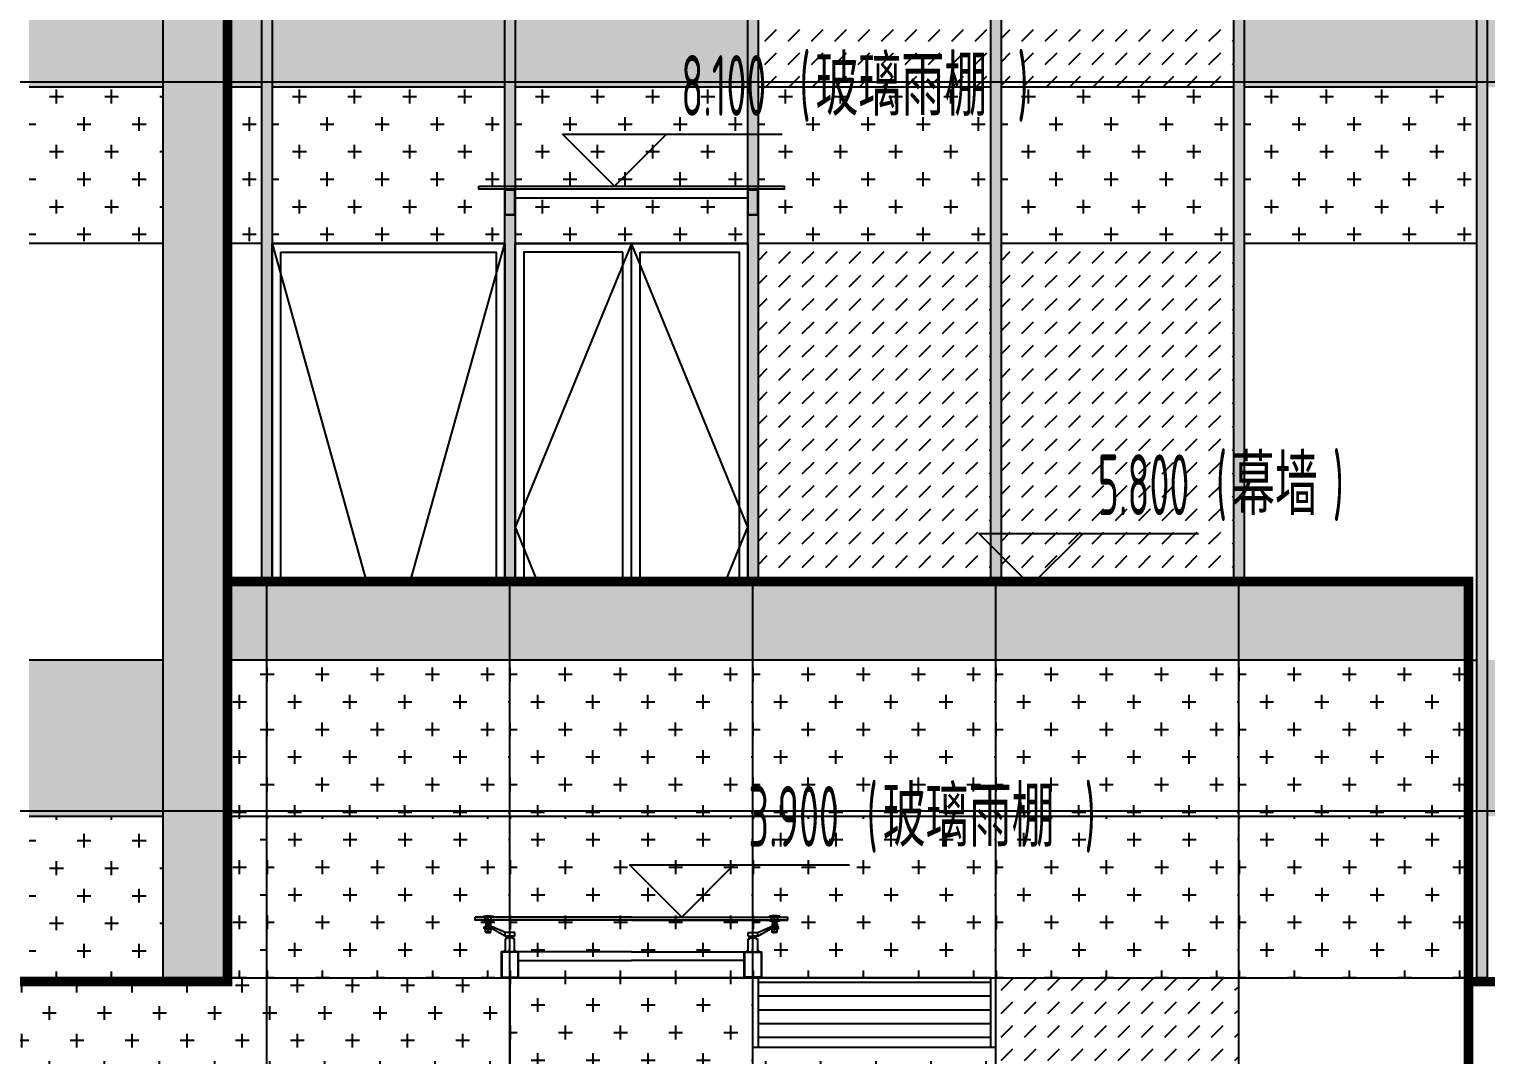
# Model space of a CAD drawing. Extents: x -863035 to 270371, y -8918 to 240488.
# Drawn here: x -272190 to -263797, y 123052 to 128961 of the extents above; entities that cross this region are included whole.
import ezdxf
from ezdxf.xclip import XClip

# ---------------------------------------------------------------- set-up
doc = ezdxf.new("R2010")
doc.units = 0
doc.header["$LTSCALE"] = 1000
doc.header["$MEASUREMENT"] = 0
doc.header["$XCLIPFRAME"] = 0
doc.linetypes.add('109-34 轴网$0$L1$0$$AUDIT_BAD_LTYPE1', pattern=[0])
for name, color, linetype in [('01-标注_标高', 200, 'Continuous'), ('02-TEXT_标注', 130, 'Continuous'), ('05-填充_156', 156, 'Continuous'), ('05-填充_18', 18, 'Continuous'), ('05-填充_天正', 26, 'Continuous'), ('A-C_窗', 140, 'Continuous'), ('D_玻璃', 152, 'Continuous'), ('D_铝板', 181, 'Continuous'), ('E-立面', 255, 'Continuous'), ('E-立面轮廓', 241, 'Continuous')]:
    doc.layers.add(name, color=color, linetype=linetype)
doc.layers.add('04-不打印_辅助线', color=165, linetype='Continuous', plot=False)
doc.styles.add('_TCH_DIM', font='ROS1', dxfattribs={"width": 0.75, "bigfont": 'JD'})
pattern_1 = [(90, (-517659.67, 285654.6), (-158.75, 158.75), [79.375, -238.125]), (180, (-517619.98, 285694.28), (-158.75, -158.75), [79.375, -238.125])]
pattern_2 = [(45, (56279.99, 19107.46), (4e-14, 134.70384), [95.25, -95.25])]
pattern_3 = [(360, (-281335.97, 158581.99), (158.75, 158.75), [79.375, -238.125]), (90, (-281296.28, 158542.3), (-158.75, 158.75), [79.375, -238.125])]

# ---------------------------------------------------------------- blocks, each defined once
blk = doc.blocks.new('A$C2DDF4F07')
at = {"layer": 'A-C_窗'}
for points in [[(0, 2400), (1340, 2400), (1340, 0), (0, 0)], [(50, 2350), (1290, 2350), (1290, 50), (50, 50)]]:
    blk.add_lwpolyline(points, close=True, dxfattribs=at)
blk.add_lwpolyline([(0, 2400), (670, 0), (1340, 2400)], dxfattribs=at)
blk = doc.blocks.new('A$C45C43561')
at = {"layer": 'A-C_窗'}
for points in [[(60, -1000), (60, 2270), (1400, 2270), (1400, -1000)], [(730, 2270), (60, 2270), (60, -1000), (730, -1000)], [(680, 2220), (110, 2220), (110, -950), (680, -950)], [(780, 2220), (1350, 2220), (1350, -950), (780, -950)]]:
    blk.add_lwpolyline(points, close=True, dxfattribs=at)
blk.add_lwpolyline([(730, 2270), (60, 635), (730, -1000), (1400, 635), (730, 2270)], dxfattribs=at)
blk = doc.blocks.new('yp')
at = {"layer": 'D_玻璃'}
blk.add_lwpolyline([(-1610, 167.5), (150, 167.5), (150, 150), (-1610, 150)], close=True, dxfattribs=at)
at = {"layer": 'D_铝板'}
blk.add_line((-1400, 100), (-60, 100), dxfattribs=at)
for points in [[(-1460, 150), (-1400, 150), (-1400, 0), (-1460, 0), (-1460, 150)], [(-60, 150), (0, 150), (0, 0), (-60, 0), (-60, 150)]]:
    blk.add_lwpolyline(points, dxfattribs=at)
for points in [[(-1457, 147), (-1403, 147), (-1403, 3), (-1457, 3)], [(-57, 147), (-3, 147), (-3, 3), (-57, 3)]]:
    blk.add_lwpolyline(points, close=True, dxfattribs=at)
blk = doc.blocks.new('*U31')
at = {"layer": '05-填充_18'}
h = blk.add_hatch(color=256, dxfattribs=at)
h.dxf.hatch_style = 1
h.paths.add_polyline_path([(60, -12790), (0, -12790), (0, 310), (60, 310)])
blk.add_lwpolyline([(60, -12790), (0, -12790), (0, 310), (60, 310)], close=True)
blk = doc.blocks.new('*U23')
at = {"layer": '05-填充_18'}
h = blk.add_hatch(color=256, dxfattribs=at)
h.dxf.hatch_style = 1
h.paths.add_polyline_path([(60, -15050), (0, -15050), (0, 310), (60, 310)])
blk.add_lwpolyline([(60, -15050), (0, -15050), (0, 310), (60, 310)], close=True)
blk = doc.blocks.new('htgrsjuhytj')
at = {"layer": '05-填充_156'}
h = blk.add_hatch(dxfattribs=at)
h.set_pattern_fill('DASH', color=256, scale=100, angle=135)
h.set_pattern_definition(pattern_2)
h.paths.add_polyline_path([(45765.7, -11748.3), (44425.7, -11748.3), (44425.7, -15048.3), (45765.7, -15048.3)])
h = blk.add_hatch(dxfattribs=at)
h.set_pattern_fill('DASH', color=256, scale=100, angle=135)
h.set_pattern_definition(pattern_2)
h.paths.add_polyline_path([(47165.7, -11748.3), (45825.7, -11748.3), (45825.7, -15048.3), (47165.7, -15048.3)])
h = blk.add_hatch(dxfattribs=at)
h.set_pattern_fill('CROSS', color=136, scale=100, angle=90)
h.set_pattern_definition([(360, (59080, 14907.46), (158.75, 158.75), [79.375, -238.125]), (90, (59119.68, 14867.77), (-158.75, 158.75), [79.375, -238.125])])
h.paths.add_polyline_path([(40995.7, -15048.3), (40225.7, -15048.3), (40225.7, -15948.3), (40995.7, -15948.3)])
h = blk.add_hatch(dxfattribs=at)
h.set_pattern_fill('CROSS', color=136, scale=100, angle=90)
h.set_pattern_definition([(360, (59080, 14907.46), (158.75, 158.75), [79.375, -238.125]), (90, (59119.68, 14867.77), (-158.75, 158.75), [79.375, -238.125])])
h.paths.add_polyline_path([(41565.7, -15048.3), (41345.7, -15048.3), (41345.7, -15948.3), (41565.7, -15948.3)])
h = blk.add_hatch(dxfattribs=at)
h.set_pattern_fill('CROSS', color=136, scale=100, angle=90)
h.set_pattern_definition([(360, (60480, 14907.46), (158.75, 158.75), [79.375, -238.125]), (90, (60519.68, 14867.77), (-158.75, 158.75), [79.375, -238.125])])
h.paths.add_polyline_path([(42965.7, -15048.3), (41625.7, -15048.3), (41625.7, -15948.3), (42965.7, -15948.3)])
h = blk.add_hatch(dxfattribs=at)
h.set_pattern_fill('CROSS', color=136, scale=100, angle=90)
h.set_pattern_definition([(360, (61880, 14907.46), (158.75, 158.75), [79.375, -238.125]), (90, (61919.68, 14867.77), (-158.75, 158.75), [79.375, -238.125])])
h.paths.add_polyline_path([(44365.7, -15048.3), (43025.7, -15048.3), (43025.7, -15948.3), (44365.7, -15948.3)])
h = blk.add_hatch(dxfattribs=at)
h.set_pattern_fill('CROSS', color=136, scale=100, angle=90)
h.set_pattern_definition([(360, (63280, 14907.46), (158.75, 158.75), [79.375, -238.125]), (90, (63319.68, 14867.77), (-158.75, 158.75), [79.375, -238.125])])
h.paths.add_polyline_path([(45765.7, -15048.3), (44425.7, -15048.3), (44425.7, -15948.3), (45765.7, -15948.3)])
h = blk.add_hatch(dxfattribs=at)
h.set_pattern_fill('CROSS', color=136, scale=100, angle=90)
h.set_pattern_definition([(360, (64680, 14907.46), (158.75, 158.75), [79.375, -238.125]), (90, (64719.68, 14867.77), (-158.75, 158.75), [79.375, -238.125])])
h.paths.add_polyline_path([(47165.7, -15048.3), (45825.7, -15048.3), (45825.7, -15948.3), (47165.7, -15948.3)])
h = blk.add_hatch(dxfattribs=at)
h.set_pattern_fill('CROSS', color=136, scale=100, angle=90)
h.set_pattern_definition([(360, (66080, 14907.46), (158.75, 158.75), [79.375, -238.125]), (90, (66119.68, 14867.77), (-158.75, 158.75), [79.375, -238.125])])
h.paths.add_polyline_path([(48565.7, -15048.3), (47225.7, -15048.3), (47225.7, -15948.3), (48565.7, -15948.3)])
h = blk.add_hatch(dxfattribs=at)
h.set_pattern_fill('DASH', color=256, scale=100, angle=135)
h.set_pattern_definition([(45, (54879.99, 15807.46), (4e-14, 134.70384), [95.25, -95.25])])
h.paths.add_polyline_path([(45765.7, -15948.3), (44425.7, -15948.3), (44425.7, -17918.3), (45765.7, -17918.3)])
h = blk.add_hatch(dxfattribs=at)
h.set_pattern_fill('DASH', color=256, scale=100, angle=135)
h.set_pattern_definition([(45, (56279.99, 15807.46), (4e-14, 134.70384), [95.25, -95.25])])
h.paths.add_polyline_path([(47165.7, -15948.3), (45825.7, -15948.3), (45825.7, -17918.3), (47165.7, -17918.3)])
h = blk.add_hatch(dxfattribs=at)
h.set_pattern_fill('CROSS', color=136, scale=100, angle=90)
h.set_pattern_definition([(360, (59080, 14907.46), (158.75, 158.75), [79.375, -238.125]), (90, (59119.68, 14867.77), (-158.75, 158.75), [79.375, -238.125])])
h.paths.add_polyline_path([(40995.7, -19248.3), (40225.7, -19248.3), (40225.7, -20178.3), (40995.7, -20178.3)])
at = {"layer": '05-填充_18'}
h = blk.add_hatch(color=256, dxfattribs=at)
h.dxf.hatch_style = 1
h.paths.add_polyline_path([(40995.7, -20178.3), (41345.7, -20178.3), (41345.7, -9518.3), (40995.7, -9518.3)])
at = {"layer": '05-填充_天正'}
h = blk.add_hatch(dxfattribs=at)
h.set_pattern_fill('AR-CONC', color=256, scale=200)
h.set_pattern_definition([(50, (11547.93, -171174.53), (364.36934, -31.87817), [38.1, -419.1]), (355, (11547.93, -171174.53), (-70.48565, 382.1133), [30.48, -335.28]), (100.451, (11578.3, -171177.2), (293.885, 350.2334), [32.38, -356.18]), (46.1842, (11547.93, -171072.93), (542.1581, -84.0847), [57.15, -628.65]), (96.6356, (11593.1, -171079.94), (474.8085, 494.8511), [48.57, -534.27]), (351.184, (11547.93, -171072.93), (474.8092, 494.8502), [45.72, -502.92]), (21, (11598.73, -171098.33), (303.22976, -204.53104), [38.1, -419.1]), (326, (11598.73, -171098.33), (123.6041, 368.3759), [30.48, -335.28]), (71.4514, (11624, -171115.38), (426.833, 163.8457), [32.38, -356.18]), (37.5, (11547.93, -171174.53), (6.17721, 169.11008), [0, -331.216, 0, -340.36, 0, -336.55]), (7.5, (11547.93, -171174.53), (133.63933, 200.36115), [0, -194.056, 0, -323.596, 0, -128.27]), (327.5, (11434.65, -171174.53), (271.18119, -11.45749), [0, -127, 0, -396.24, 0, -525.78]), (317.5, (11383.85, -171174.53), (296.25836, 50.85298), [0, -165.1, 0, -263.144, 0, -373.38])])
h.paths.add_polyline_path([(50025.7, -14148.3), (50795.7, -14148.3), (50795.7, -15048.3), (50025.7, -15048.3)])
h.paths.add_polyline_path([(48625.7, -15048.3), (49965.7, -15048.3), (49965.7, -14148.3), (48625.7, -14148.3)])
h.paths.add_polyline_path([(47225.7, -15048.3), (48565.7, -15048.3), (48565.7, -14148.3), (47225.7, -14148.3)])
h.paths.add_polyline_path([(43025.7, -14148.3), (44365.7, -14148.3), (44365.7, -15048.3), (43025.7, -15048.3)])
h.paths.add_polyline_path([(41625.7, -15048.3), (42965.7, -15048.3), (42965.7, -14148.3), (41625.7, -14148.3)])
h.paths.add_polyline_path([(41345.7, -15048.3), (41565.7, -15048.3), (41565.7, -14148.3), (41345.7, -14148.3)])
h.paths.add_polyline_path([(40225.7, -14148.3), (40995.7, -14148.3), (40995.7, -15048.3), (40225.7, -15048.3)])
h.paths.add_polyline_path([(38825.7, -15048.3), (40165.7, -15048.3), (40165.7, -14148.3), (38825.7, -14148.3)])
h.paths.add_polyline_path([(34625.7, -14148.3), (35965.7, -14148.3), (35965.7, -15048.3), (34625.7, -15048.3)])
h.paths.add_polyline_path([(33225.7, -15048.3), (34565.7, -15048.3), (34565.7, -14148.3), (33225.7, -14148.3)])
h.paths.add_polyline_path([(31825.7, -14148.3), (33165.7, -14148.3), (33165.7, -15048.3), (31825.7, -15048.3)])
h.paths.add_polyline_path([(30425.7, -15048.3), (31765.7, -15048.3), (31765.7, -14148.3), (30425.7, -14148.3)])
h.paths.add_polyline_path([(26225.7, -14148.3), (27565.7, -14148.3), (27565.7, -15048.3), (26225.7, -15048.3)])
h.paths.add_polyline_path([(25395.7, -15048.3), (26165.7, -15048.3), (26165.7, -14148.3), (25395.7, -14148.3)])
h.paths.add_polyline_path([(23995.7, -14148.3), (24765.7, -14148.3), (24765.7, -15048.3), (23995.7, -15048.3)])
h.paths.add_polyline_path([(23425.7, -15048.3), (23995.7, -15048.3), (23995.7, -14148.3), (23425.7, -14148.3)])
h.paths.add_polyline_path([(22025.7, -15048.3), (23365.7, -15048.3), (23365.7, -14148.3), (22025.7, -14148.3)])
h.paths.add_polyline_path([(17825.7, -15048.3), (19165.7, -15048.3), (19165.7, -14148.3), (17825.7, -14148.3)])
h.paths.add_polyline_path([(16425.7, -15048.3), (17765.7, -15048.3), (17765.7, -14148.3), (16425.7, -14148.3)])
h.paths.add_polyline_path([(15025.7, -15048.3), (16365.7, -15048.3), (16365.7, -14148.3), (15025.7, -14148.3)])
h.paths.add_polyline_path([(13625.7, -15048.3), (14965.7, -15048.3), (14965.7, -14148.3), (13625.7, -14148.3)])
h.paths.add_polyline_path([(11395.7, -15048.3), (12165.7, -15048.3), (12165.7, -14148.3), (11395.7, -14148.3)])
h.paths.add_polyline_path([(10825.7, -15048.3), (11195.7, -15048.3), (11195.7, -14148.3), (10825.7, -14148.3)])
h.paths.add_polyline_path([(9425.7, -15048.3), (10765.7, -15048.3), (10765.7, -14148.3), (9425.7, -14148.3)])
h.paths.add_polyline_path([(8595.7, -15048.3), (9365.7, -15048.3), (9365.7, -14148.3), (8595.7, -14148.3)])
h = blk.add_hatch(dxfattribs=at)
h.set_pattern_fill('AR-CONC', color=256, scale=200)
h.set_pattern_definition([(50, (11547.93, -175374.53), (364.36934, -31.87817), [38.1, -419.1]), (355, (11547.93, -175374.53), (-70.48565, 382.1133), [30.48, -335.28]), (100.451, (11578.3, -175377.2), (293.885, 350.2334), [32.38, -356.18]), (46.1842, (11547.93, -175272.93), (542.1581, -84.0847), [57.15, -628.65]), (96.6356, (11593.1, -175279.94), (474.8085, 494.8511), [48.57, -534.27]), (351.184, (11547.93, -175272.93), (474.8092, 494.8502), [45.72, -502.92]), (21, (11598.73, -175298.33), (303.22976, -204.53104), [38.1, -419.1]), (326, (11598.73, -175298.33), (123.6041, 368.3759), [30.48, -335.28]), (71.4514, (11624, -175315.38), (426.833, 163.8457), [32.38, -356.18]), (37.5, (11547.93, -175374.53), (6.17721, 169.11008), [0, -331.216, 0, -340.36, 0, -336.55]), (7.5, (11547.93, -175374.53), (133.63933, 200.36115), [0, -194.056, 0, -323.596, 0, -128.27]), (327.5, (11434.65, -175374.53), (271.18119, -11.45749), [0, -127, 0, -396.24, 0, -525.78]), (317.5, (11383.85, -175374.53), (296.25836, 50.85298), [0, -165.1, 0, -263.144, 0, -373.38])])
h.paths.add_polyline_path([(50025.7, -18348.3), (50795.7, -18348.3), (50795.7, -19248.3), (50025.7, -19248.3)])
h.paths.add_polyline_path([(48625.7, -19248.3), (49965.7, -19248.3), (49965.7, -18348.3), (48625.7, -18348.3)])
h.paths.add_polyline_path([(40225.7, -18348.3), (40995.7, -18348.3), (40995.7, -19248.3), (40225.7, -19248.3)])
h.paths.add_polyline_path([(38825.7, -19248.3), (40165.7, -19248.3), (40165.7, -18348.3), (38825.7, -18348.3)])
h.paths.add_polyline_path([(34625.7, -18348.3), (35965.7, -18348.3), (35965.7, -19248.3), (34625.7, -19248.3)])
h.paths.add_polyline_path([(33225.7, -19248.3), (34565.7, -19248.3), (34565.7, -18348.3), (33225.7, -18348.3)])
h.paths.add_polyline_path([(31825.7, -18348.3), (33165.7, -18348.3), (33165.7, -19248.3), (31825.7, -19248.3)])
h.paths.add_polyline_path([(30425.7, -19248.3), (31765.7, -19248.3), (31765.7, -18348.3), (30425.7, -18348.3)])
h.paths.add_polyline_path([(26225.7, -18348.3), (27565.7, -18348.3), (27565.7, -19248.3), (26225.7, -19248.3)])
h.paths.add_polyline_path([(25395.7, -19248.3), (26165.7, -19248.3), (26165.7, -18348.3), (25395.7, -18348.3)])
h.paths.add_polyline_path([(23995.7, -18348.3), (24765.7, -18348.3), (24765.7, -19248.3), (23995.7, -19248.3)])
h.paths.add_polyline_path([(23425.7, -19248.3), (23995.7, -19248.3), (23995.7, -18348.3), (23425.7, -18348.3)])
h.paths.add_polyline_path([(22025.7, -19248.3), (23365.7, -19248.3), (23365.7, -18348.3), (22025.7, -18348.3)])
h.paths.add_polyline_path([(17825.7, -19248.3), (19165.7, -19248.3), (19165.7, -18348.3), (17825.7, -18348.3)])
h.paths.add_polyline_path([(16425.7, -19248.3), (17765.7, -19248.3), (17765.7, -18348.3), (16425.7, -18348.3)])
h.paths.add_polyline_path([(15025.7, -19248.3), (16365.7, -19248.3), (16365.7, -18348.3), (15025.7, -18348.3)])
h.paths.add_polyline_path([(13625.7, -19248.3), (14965.7, -19248.3), (14965.7, -18348.3), (13625.7, -18348.3)])
h.paths.add_polyline_path([(11395.7, -19248.3), (12165.7, -19248.3), (12165.7, -18348.3), (11395.7, -18348.3)])
h.paths.add_polyline_path([(8595.7, -19248.3), (9365.7, -19248.3), (9365.7, -18348.3), (8595.7, -18348.3)])
at = {"layer": '01-标注_标高'}
for p, q in [((43598.3, -15618.3), (43298.3, -15318.3)), ((43298.3, -15318.3), (44564.3, -15318.3)), ((43598.3, -15618.3), (43898.3, -15318.3)), ((45997.7, -17918.3), (45697.7, -17618.3)), ((45697.7, -17618.3), (46963.7, -17618.3)), ((45997.7, -17918.3), (46297.7, -17618.3))]:
    blk.add_line(p, q, dxfattribs=at)
at = {"layer": '04-不打印_辅助线'}
for points in [[(51086.2, -15018.3), (3570.3, -15018.3)], [(51086.2, -19218.3), (3570.3, -19218.3)]]:
    blk.add_lwpolyline(points, dxfattribs=at)
at = {"layer": 'A-C_窗'}
for points in [[(40995.7, -15048.3), (40225.7, -15048.3)], [(41565.7, -15048.3), (41345.7, -15048.3)], [(42965.7, -15048.3), (41625.7, -15048.3)], [(44365.7, -15048.3), (43025.7, -15048.3)], [(45765.7, -15048.3), (44425.7, -15048.3)], [(47165.7, -15048.3), (45825.7, -15048.3)], [(48565.7, -15048.3), (47225.7, -15048.3)], [(40995.7, -15948.3), (40225.7, -15948.3)], [(41565.7, -15948.3), (41345.7, -15948.3)], [(42965.7, -15948.3), (41625.7, -15948.3)], [(44365.7, -15948.3), (43025.7, -15948.3)], [(45765.7, -15948.3), (44425.7, -15948.3)], [(47165.7, -15948.3), (45825.7, -15948.3)], [(48565.7, -15948.3), (47225.7, -15948.3)], [(40995.7, -18348.3), (40225.7, -18348.3)], [(40995.7, -19248.3), (40225.7, -19248.3)]]:
    blk.add_lwpolyline(points, dxfattribs=at)
at = {"layer": 'E-立面', "linetype": '109-34 轴网$0$L1$0$$AUDIT_BAD_LTYPE1'}
blk.add_line((40995.7, -9518.3), (40995.7, -20178.3), dxfattribs=at)
for points in [[(48495.7, -20178.3), (51145.7, -20178.3), (51145.7, -4818.3), (27995.7, -4818.3), (27995.7, -9518.3)], [(24835.7, -20178.3), (24835.7, -9518.3), (41345.7, -9518.3), (41345.7, -20178.3), (11195.7, -20178.3), (11195.7, -5318.3), (23995.7, -5318.3)]]:
    blk.add_lwpolyline(points, dxfattribs=at)
at = {"layer": 'E-立面轮廓', "const_width": 50}
for points in [[(48495.7, -20203.3), (51170.7, -20203.3), (51170.7, -4793.3), (27970.7, -4793.3), (27970.7, -9518.3)], [(24810.7, -20178.3), (24810.7, -9493.3), (41370.7, -9493.3), (41370.7, -20203.3), (11170.7, -20203.3), (11170.7, -5293.3), (23995.7, -5293.3)]]:
    blk.add_lwpolyline(points, dxfattribs=at)
at = {"layer": 'A-C_窗'}
ref = blk.add_blockref('A$C2DDF4F07', (41625.7, -18348.3), dxfattribs=at)
XClip(ref).set_block_clipping_path([(-60, 430.0030832089), (1399.9999999998, 2441.8734468589)])
ref = blk.add_blockref('A$C45C43561', (42965.7, -18218.3), dxfattribs=at)
XClip(ref).set_block_clipping_path([(60, 300), (1400, 2270)])
at = {"layer": 'D_铝板'}
for name, p in [('*U31', (41565.7, -5128.2)), ('*U31', (42965.7, -5128.2)), ('*U31', (44365.7, -5128.2)), ('*U31', (45765.7, -5128.2)), ('*U31', (47165.7, -5128.2)), ('*U23', (48565.7, -5128.2))]:
    blk.add_blockref(name, p, dxfattribs=at)
at = {"layer": 'E-立面'}
blk.add_blockref('yp', (44425.7, -15785.8), dxfattribs=at)
at = {"layer": '02-TEXT_标注', "style": '_TCH_DIM'}
for s, height, width, p in [('(', 350, 0.5625, (44664.3, -15213.3)), ('玻璃雨棚', 347.29, 0.75, (44756.2, -15213.3)), (')', 350, 0.5625, (45920.2, -15213.3)), ('8.100', 350, 0.5625, (43983.1, -15213.3)), ('5.800', 350, 0.5625, (46382.4, -17513.3)), ('(', 350, 0.5625, (47063.7, -17513.3)), ('幕墙', 347.29, 0.75, (47155.5, -17513.3)), (')', 350, 0.5625, (47737.5, -17513.3))]:
    blk.add_text(s, height=height, dxfattribs=dict(at, width=width)).set_placement(p)
blk = doc.blocks.new('单爪')
at = {"linetype": 'ByBlock'}
for points in [[(21675.6, 19382.8, 0.319961), (21665.7, 19374.9), (21675.6, 19374.9)], [(21728.7, 19382.8, -0.319961), (21738.5, 19374.9), (21728.7, 19374.9)]]:
    blk.add_hatch(color=256, dxfattribs=at).paths.add_polyline_path(points)
for p, q in [((21813.1, 19582.4), (21797.1, 19579.4)), ((21797.1, 19574.9), (21797.1, 19579.4)), ((21857.1, 19579.4), (21797.1, 19579.4)), ((21811.1, 19576.4), (21797.1, 19576.4)), ((21797.1, 19574.9), (21809.5, 19574.9)), ((21797.1, 19557.3), (21809.5, 19557.4)), ((21797.1, 19552.8), (21797.1, 19557.3)), ((21797.1, 19555.8), (21811.1, 19555.8)), ((21809.5, 19557.4), (21809.5, 19574.9)), ((21811.1, 19547.8), (21811.1, 19576.4)), ((21811.1, 19557.3), (21811.1, 19574.9)), ((21841.1, 19582.4), (21813.1, 19582.4)), ((21857.1, 19579.4), (21841.1, 19582.4)), ((21843.1, 19547.8), (21843.1, 19576.4)), ((21857.1, 19576.4), (21843.1, 19576.4)), ((21857.1, 19555.8), (21843.1, 19555.8)), ((21844.7, 19557.4), (21844.7, 19574.9)), ((21857.1, 19574.9), (21844.7, 19574.9)), ((21857.1, 19557.3), (21844.7, 19557.4)), ((21857.1, 19574.9), (21857.1, 19579.4)), ((21857.1, 19552.8), (21857.1, 19557.3)), ((21674.6, 19465.2), (21674.6, 19486)), ((21674.6, 19486), (21729.6, 19486)), ((21729.6, 19486), (21804.1, 19519.3)), ((21729.6, 19465.2), (21804.1, 19507)), ((21729.6, 19465.2), (21729.6, 19486)), ((21797.1, 19552.8), (21797.1, 19553.2)), ((21807.1, 19549.8), (21797.1, 19552.8)), ((21850.1, 19519.3), (21804.1, 19519.3)), ((21804.1, 19507), (21804.1, 19519.3)), ((21850.1, 19507), (21804.1, 19507)), ((21849.4, 19519.3), (21805.2, 19519.3)), ((21849.4, 19507), (21805.2, 19507)), ((21811.1, 19549.8), (21807.1, 19549.8)), ((21846.6, 19520.5), (21807.6, 19520.5)), ((21807.6, 19519.3), (21807.6, 19520.5)), ((21807.6, 19505.7), (21807.6, 19507)), ((21846.6, 19505.7), (21807.6, 19505.7)), ((21843.1, 19547.8), (21811.1, 19547.8)), ((21812.1, 19546.8), (21811.1, 19547.8)), ((21842.1, 19546.8), (21812.1, 19546.8)), ((21812.1, 19498.8), (21814.6, 19498.8)), ((21812.1, 19487), (21812.1, 19498.8)), ((21812.1, 19487), (21842.1, 19487)), ((21813.6, 19485.5), (21812.1, 19487)), ((21815.1, 19536.7), (21813.3, 19535.6)), ((21815.1, 19536.7), (21813.3, 19535.6)), ((21813.3, 19535.6), (21813.3, 19525.7)), ((21813.3, 19535.6), (21813.3, 19525.7)), ((21815.1, 19524.6), (21813.3, 19525.7)), ((21815.1, 19524.6), (21813.3, 19525.7)), ((21840.6, 19485.5), (21813.6, 19485.5)), ((21814.6, 19498.8), (21814.6, 19505.7)), ((21814.9, 19524.6), (21839.3, 19524.6)), ((21814.9, 19520.5), (21814.9, 19524.6)), ((21839.3, 19520.5), (21814.9, 19520.5)), ((21839.1, 19536.7), (21815.1, 19536.7)), ((21839.1, 19536.7), (21815.1, 19536.7)), ((21839.1, 19524.6), (21815.1, 19524.6)), ((21839.1, 19524.6), (21815.1, 19524.6)), ((21834.1, 19537.8), (21820.1, 19537.8)), ((21820.1, 19536.7), (21820.1, 19537.8)), ((21820.2, 19535.6), (21820.2, 19525.7)), ((21820.2, 19535.6), (21820.2, 19525.7)), ((21833.7, 19541.8), (21820.5, 19541.8)), ((21820.5, 19541.8), (21820.5, 19537.8)), ((21821.1, 19541.8), (21821.1, 19546.8)), ((21827.1, 19524.6), (21824.6, 19520.5)), ((21827.1, 19539.7), (21827.1, 19521.6)), ((21827.1, 19530.1), (21827.1, 19512.3)), ((21827.1, 19520.5), (21829.5, 19524.6)), ((21833.1, 19541.8), (21833.1, 19546.8)), ((21833.7, 19541.8), (21833.7, 19537.8)), ((21834, 19535.6), (21834, 19525.7)), ((21834, 19535.6), (21834, 19525.7)), ((21834.1, 19536.7), (21834.1, 19537.8)), ((21841, 19535.6), (21839.1, 19536.7)), ((21841, 19535.6), (21839.1, 19536.7)), ((21841, 19525.7), (21839.1, 19524.6)), ((21841, 19525.7), (21839.1, 19524.6)), ((21839.3, 19524.6), (21839.3, 19520.5)), ((21839.6, 19498.8), (21839.6, 19505.7)), ((21842.1, 19498.8), (21839.6, 19498.8)), ((21840.6, 19485.5), (21842.1, 19487)), ((21841, 19535.6), (21841, 19525.7)), ((21841, 19535.6), (21841, 19525.7)), ((21842.1, 19546.8), (21843.1, 19547.8)), ((21842.1, 19487), (21842.1, 19498.8)), ((21847.1, 19549.8), (21843.1, 19549.8)), ((21846.6, 19519.3), (21846.6, 19520.5)), ((21846.6, 19505.7), (21846.6, 19507)), ((21857.1, 19552.8), (21847.1, 19549.8)), ((21850.1, 19507), (21850.1, 19519.3)), ((21674.6, 19465.2), (21702.1, 19465.2)), ((21675.6, 19374.9), (21675.6, 19450.2)), ((21675.6, 19450.2), (21685.6, 19450.2)), ((21683.1, 19454.2), (21683.1, 19465.2)), ((21683.1, 19465.2), (21721.1, 19465.2)), ((21683.1, 19454.2), (21721.1, 19454.2)), ((21685.6, 19450.2), (21685.6, 19454.2)), ((21729.6, 19465.2), (21702.1, 19465.2)), ((21718.6, 19450.2), (21718.6, 19454.2)), ((21718.6, 19450.2), (21728.6, 19450.2)), ((21721.1, 19454.2), (21721.1, 19465.2)), ((21728.6, 19450.2), (21728.6, 19374.9)), ((21675.6, 19374.9), (21728.6, 19374.9))]:
    blk.add_line(p, q, dxfattribs=at)
at = {"ltscale": 0.2}
blk.add_line((21827.1, 19481), (21827.1, 19586.4), dxfattribs=at)
at = {"linetype": 'ByBlock'}
for centre, radius, start, end in [((21816.7, 19530.6), 6.13, 55.61575, 124.38425), ((21816.7, 19530.6), 6.13, 55.61575, 124.38425), ((21816.7, 19530.7), 6.13, 235.61575, 304.38425), ((21816.7, 19530.7), 6.13, 235.61575, 304.38425), ((21827.1, 19513.8), 22.9, 72.41205, 107.58795), ((21827.1, 19547.5), 22.9, 252.41205, 287.58795), ((21837.5, 19530.6), 6.13, 55.61575, 124.38425), ((21837.5, 19530.6), 6.13, 55.61575, 124.38425), ((21837.5, 19530.7), 6.13, 235.61575, 304.38425), ((21837.5, 19530.7), 6.13, 235.61575, 304.38425), ((21676.3, 19371.9), 10.9, 93.53819, 164.50883), ((21728, 19371.9), 10.9, 15.49117, 86.46181)]:
    blk.add_arc(centre, radius, start, end, dxfattribs=at)
blk = doc.blocks.new('9-x')
at = {"layer": 'D_玻璃'}
for p, q in [((1242.6, 0), (1400, 0)), ((-9000, 0), (-8742.6, 0)), ((-9000, -17.5), (-8742.6, -17.5)), ((-8707.4, 0), (-8492.6, 0)), ((-8707.4, -17.5), (-8492.6, -17.5)), ((-8457.4, 0), (1400, 0)), ((-8457.4, -17.5), (1400, -17.5)), ((-7307.4, 0), (-7092.6, 0)), ((-7307.4, -17.5), (-7092.6, -17.5)), ((-5907.4, 0), (-5692.6, 0)), ((-5907.4, -17.5), (-5692.6, -17.5)), ((-4507.4, 0), (-4292.6, 0)), ((-4507.4, -17.5), (-4292.6, -17.5)), ((-3107.4, 0), (-2892.6, 0)), ((-3107.4, -17.5), (-2892.6, -17.5)), ((-1707.4, 0), (-1492.6, 0)), ((-1707.4, -17.5), (-1492.6, -17.5)), ((-307.4, 0), (-92.6, 0)), ((-307.4, -17.5), (-92.6, -17.5)), ((1242.6, -17.5), (1400, -17.5)), ((1400, -17.5), (1400, 0))]:
    blk.add_line(p, q, dxfattribs=at)
at = {"layer": 'D_铝板'}
for p, q in [((-9000, -200), (-8650, -200)), ((-9000, -250), (-8650, -250))]:
    blk.add_line(p, q, dxfattribs=at)
for points in [[(-8650, -200), (-8550, -200), (-8550, -350), (-8650, -350), (-8650, -200)], [(-8550, -200), (1250, -200)], [(-7250, -250), (-8550, -250)], [(-7250, -200), (-7150, -200), (-7150, -350), (-7250, -350), (-7250, -200)], [(-5850, -250), (-7150, -250)], [(-5850, -200), (-5750, -200), (-5750, -350), (-5850, -350), (-5850, -200)], [(-4450, -250), (-5750, -250)], [(-4450, -200), (-4350, -200), (-4350, -350), (-4450, -350), (-4450, -200)], [(-3050, -250), (-4350, -250)], [(-3050, -200), (-2950, -200), (-2950, -350), (-3050, -350), (-3050, -200)], [(-1650, -250), (-2950, -250)], [(-1650, -200), (-1550, -200), (-1550, -350), (-1650, -350), (-1650, -200)], [(1150, -250), (-1550, -250)], [(-250, -200), (-150, -200), (-150, -350), (-250, -350), (-250, -200)], [(1150, -200), (1250, -200), (1250, -350), (1150, -350), (1150, -200)]]:
    blk.add_lwpolyline(points, dxfattribs=at)
for points in [[(-8647, -203), (-8553, -203), (-8553, -347), (-8647, -347)], [(-7247, -203), (-7153, -203), (-7153, -347), (-7247, -347)], [(-5847, -203), (-5753, -203), (-5753, -347), (-5847, -347)], [(-4447, -203), (-4353, -203), (-4353, -347), (-4447, -347)], [(-3047, -203), (-2953, -203), (-2953, -347), (-3047, -347)], [(-1647, -203), (-1553, -203), (-1553, -347), (-1647, -347)], [(-247, -203), (-153, -203), (-153, -347), (-247, -347)], [(1153, -203), (1247, -203), (1247, -347), (1153, -347)]]:
    blk.add_lwpolyline(points, close=True, dxfattribs=at)
at = {"layer": 'D_铝板', "xscale": -1}
for p in [(13102.1, -19574.9), (14502.1, -19574.9), (15902.1, -19574.9), (17302.1, -19574.9), (18702.1, -19574.9), (20102.1, -19574.9), (21502.1, -19574.9)]:
    blk.add_blockref('单爪', p, dxfattribs=at)
at = {"layer": 'D_铝板'}
for p in [(-30302.1, -19574.9), (-28902.1, -19574.9), (-27502.1, -19574.9), (-26102.1, -19574.9), (-24702.1, -19574.9), (-23302.1, -19574.9), (-21902.1, -19574.9), (-20502.1, -19574.9)]:
    blk.add_blockref('单爪', p, dxfattribs=at)

msp = doc.modelspace()

# ---------------------------------------------------------------- hatches: boundary and pattern name
at = {"layer": '05-填充_156'}
h = msp.add_hatch(dxfattribs=at)
h.set_pattern_fill('CROSS', color=136, scale=100, angle=90)
h.set_pattern_definition(pattern_1)
h.paths.add_polyline_path([(-269420.2, 123496.2), (-275020.2, 123496.2), (-275020.2, 119956.2), (-269420.2, 119956.2)])
h = msp.add_hatch(dxfattribs=at)
h.set_pattern_fill('DASH', color=256, scale=100, angle=135)
h.set_pattern_definition([(45, (-254735.97, 158581.99), (4e-14, 134.70384), [95.25, -95.25])])
h.paths.add_polyline_path([(-265220.2, 123496.2), (-266620.2, 123496.2), (-266620.2, 119956.2), (-265220.2, 119956.2)])
h = msp.add_hatch(dxfattribs=at)
h.set_pattern_fill('CROSS', color=136, scale=100, angle=90)
h.set_pattern_definition(pattern_1)
h.paths.add_polyline_path([(-266620.2, 123096.2), (-268020.2, 123096.2), (-268020.2, 119956.2), (-266620.2, 119956.2)])
at = {"layer": 'A-C_窗'}
h = msp.add_hatch(dxfattribs=at)
h.set_pattern_fill('ANSI31', color=256, scale=50, angle=315)
h.set_pattern_definition([(0, (90367.905, -27500), (2e-14, 79.375), [])])
h.paths.add_polyline_path([(-267990.2, 123496.2), (-267990.2, 123096.2), (-266650.2, 123096.2), (-266650.2, 123496.2)])

# ---------------------------------------------------------------- linework, layer by layer
at = {"layer": '04-不打印_辅助线'}
msp.add_lwpolyline([(-269620.2, 123846.2), (-267820.2, 123846.2), (-267820.2, 123828.7), (-269620.2, 123828.7)], close=True, dxfattribs=at)
at = {"layer": 'A-C_窗'}
for points in [[(-270820.2, 119956.2), (-270820.2, 125756.2)], [(-269420.2, 119956.2), (-269420.2, 125756.2)], [(-268020.2, 119956.2), (-268020.2, 125756.2)], [(-266620.2, 119956.2), (-266620.2, 125756.2)], [(-265220.2, 119956.2), (-265220.2, 125756.2)], [(-268020.2, 123096.2), (-266620.2, 123096.2)]]:
    msp.add_lwpolyline(points, dxfattribs=at)
for points in [[(-269420.2, 122356.2), (-268020.2, 122356.2), (-268020.2, 123496.2), (-269420.2, 123496.2)], [(-267990.2, 123096.2), (-266650.2, 123096.2), (-266650.2, 123496.2), (-267990.2, 123496.2)]]:
    msp.add_lwpolyline(points, close=True, dxfattribs=at)
at = {"layer": 'E-立面', "linetype": '109-34 轴网$0$L1$0$$AUDIT_BAD_LTYPE1'}
msp.add_line((-263920.2, 123496.2), (-263920.2, 119856.2), dxfattribs=at)
at = {"layer": 'E-立面轮廓', "const_width": 50}
msp.add_lwpolyline([(-263895.2, 123496.2), (-263895.2, 119806.2)], dxfattribs=at)

# ---------------------------------------------------------------- next in the draw order: block references
msp.add_blockref('htgrsjuhytj', (-312416, 143674.5))

# ---------------------------------------------------------------- next in the draw order: hatches: boundary and pattern name
at = {"layer": '05-填充_156'}
h = msp.add_hatch(dxfattribs=at)
h.set_pattern_fill('CROSS', color=136, scale=100, angle=90)
h.set_pattern_definition(pattern_3)
h.paths.add_polyline_path([(-270820.2, 125326.2), (-271070.2, 125326.2), (-271070.2, 124426.2), (-270820.2, 124426.2)])
h = msp.add_hatch(dxfattribs=at)
h.set_pattern_fill('CROSS', color=136, scale=100, angle=90)
h.set_pattern_definition(pattern_3)
h.paths.add_polyline_path([(-270820.2, 125326.2), (-270820.2, 124426.2), (-269420.2, 124426.2), (-269420.2, 125326.2)])
h = msp.add_hatch(dxfattribs=at)
h.set_pattern_fill('CROSS', color=136, scale=100, angle=90)
h.set_pattern_definition([(360, (-279935.97, 158581.99), (158.75, 158.75), [79.375, -238.125]), (90, (-279896.28, 158542.3), (-158.75, 158.75), [79.375, -238.125])])
h.paths.add_polyline_path([(-268020.2, 125326.2), (-269420.2, 125326.2), (-269420.2, 124426.2), (-268020.2, 124426.2)])
h = msp.add_hatch(dxfattribs=at)
h.set_pattern_fill('CROSS', color=136, scale=100, angle=90)
h.set_pattern_definition([(360, (-278535.97, 158581.99), (158.75, 158.75), [79.375, -238.125]), (90, (-278496.28, 158542.3), (-158.75, 158.75), [79.375, -238.125])])
h.paths.add_polyline_path([(-266620.2, 125326.2), (-268020.2, 125326.2), (-268020.2, 124426.2), (-266620.2, 124426.2)])
h = msp.add_hatch(dxfattribs=at)
h.set_pattern_fill('CROSS', color=136, scale=100, angle=90)
h.set_pattern_definition([(360, (-277135.97, 158581.99), (158.75, 158.75), [79.375, -238.125]), (90, (-277096.28, 158542.3), (-158.75, 158.75), [79.375, -238.125])])
h.paths.add_polyline_path([(-265220.2, 125326.2), (-266620.2, 125326.2), (-266620.2, 124426.2), (-265220.2, 124426.2)])
h = msp.add_hatch(dxfattribs=at)
h.set_pattern_fill('CROSS', color=136, scale=100, angle=90)
h.set_pattern_definition([(360, (-275735.97, 158581.99), (158.75, 158.75), [79.375, -238.125]), (90, (-275696.28, 158542.3), (-158.75, 158.75), [79.375, -238.125])])
h.paths.add_polyline_path([(-263920.2, 125326.2), (-265220.2, 125326.2), (-265220.2, 124426.2), (-263920.2, 124426.2)])
h = msp.add_hatch(dxfattribs=at)
h.set_pattern_fill('CROSS', color=136, scale=100, angle=90)
h.set_pattern_definition(pattern_3)
h.paths.add_polyline_path([(-270820.2, 124426.2), (-271070.2, 124426.2), (-271070.2, 123496.2), (-270820.2, 123496.2)])
h = msp.add_hatch(dxfattribs=at)
h.set_pattern_fill('CROSS', color=136, scale=100, angle=90)
h.set_pattern_definition([(360, (-251965.97, 158581.99), (158.75, 158.75), [79.375, -238.125]), (90, (-251926.28, 158542.3), (-158.75, 158.75), [79.375, -238.125])])
h.paths.add_polyline_path([(-269420.2, 124426.2), (-270820.2, 124426.2), (-270820.2, 123496.2), (-269420.2, 123496.2)])
h = msp.add_hatch(dxfattribs=at)
h.set_pattern_fill('CROSS', color=136, scale=100, angle=90)
h.set_pattern_definition([(360, (-250565.97, 158581.99), (158.75, 158.75), [79.375, -238.125]), (90, (-250526.28, 158542.3), (-158.75, 158.75), [79.375, -238.125])])
h.paths.add_polyline_path([(-268020.2, 124426.2), (-269420.2, 124426.2), (-269420.2, 122356.2), (-268020.2, 122356.2)])
h = msp.add_hatch(dxfattribs=at)
h.set_pattern_fill('CROSS', color=136, scale=100, angle=90)
h.set_pattern_definition([(360, (-249165.97, 158581.99), (158.75, 158.75), [79.375, -238.125]), (90, (-249126.28, 158542.3), (-158.75, 158.75), [79.375, -238.125])])
h.paths.add_polyline_path([(-266620.2, 124426.2), (-268020.2, 124426.2), (-268020.2, 123496.2), (-266620.2, 123496.2)])
h = msp.add_hatch(dxfattribs=at)
h.set_pattern_fill('CROSS', color=136, scale=100, angle=90)
h.set_pattern_definition([(360, (-247765.97, 158581.99), (158.75, 158.75), [79.375, -238.125]), (90, (-247726.28, 158542.3), (-158.75, 158.75), [79.375, -238.125])])
h.paths.add_polyline_path([(-265220.2, 124426.2), (-266620.2, 124426.2), (-266620.2, 123496.2), (-265220.2, 123496.2)])
h = msp.add_hatch(dxfattribs=at)
h.set_pattern_fill('CROSS', color=136, scale=100, angle=90)
h.set_pattern_definition([(360, (-246365.97, 158581.99), (158.75, 158.75), [79.375, -238.125]), (90, (-246326.28, 158542.3), (-158.75, 158.75), [79.375, -238.125])])
h.paths.add_polyline_path([(-263920.2, 124426.2), (-265220.2, 124426.2), (-265220.2, 123496.2), (-263920.2, 123496.2)])
at = {"layer": '05-填充_18'}
h = msp.add_hatch(color=256, dxfattribs=at)
h.dxf.hatch_style = 1
h.paths.add_polyline_path([(-271070.2, 125756.2), (-271070.2, 125326.2), (-263920.2, 125326.2), (-263920.2, 125756.2)])

# ---------------------------------------------------------------- next in the draw order: linework, layer by layer
at = {"layer": '01-标注_标高'}
for p, q in [((-268430.4, 123846.2), (-268730.4, 124146.2)), ((-268730.4, 124146.2), (-267464.4, 124146.2)), ((-268430.4, 123846.2), (-268130.4, 124146.2))]:
    msp.add_line(p, q, dxfattribs=at)
at = {"layer": 'A-C_窗'}
for points in [[(-263920.2, 125326.2), (-263850.2, 125326.2)], [(-269420.2, 124426.2), (-271070.2, 124426.2)], [(-268020.2, 124426.2), (-269420.2, 124426.2)], [(-266620.2, 124426.2), (-268020.2, 124426.2)], [(-265220.2, 124426.2), (-266620.2, 124426.2)], [(-263920.2, 124426.2), (-265220.2, 124426.2)], [(-271070.2, 123496.2), (-269420.2, 123496.2)], [(-269420.2, 123496.2), (-268020.2, 123496.2)], [(-268020.2, 123496.2), (-266620.2, 123496.2)], [(-266620.2, 123496.2), (-265220.2, 123496.2)], [(-265220.2, 123496.2), (-263920.2, 123496.2)]]:
    msp.add_lwpolyline(points, dxfattribs=at)
at = {"layer": 'E-立面', "linetype": '109-34 轴网$0$L1$0$$AUDIT_BAD_LTYPE1'}
for points in [[(-263920.2, 125756.2), (-271070.2, 125756.2)], [(-263920.2, 125756.2), (-263920.2, 123496.2)], [(-263920.2, 125326.2), (-271070.2, 125326.2)]]:
    msp.add_lwpolyline(points, dxfattribs=at)
at = {"layer": 'E-立面轮廓', "const_width": 50}
msp.add_lwpolyline([(-271070.2, 125781.2), (-263895.2, 125781.2), (-263895.2, 123496.2)], dxfattribs=at)

# ---------------------------------------------------------------- next in the draw order: block references
at = {"layer": 'E-立面', "linetype": '109-34 轴网$0$L1$0$$AUDIT_BAD_LTYPE1'}
ref = msp.add_blockref('9-x', (-268220.2, 123846.2), dxfattribs=dict(at, xscale=-1))
XClip(ref).set_block_clipping_path([(499.9999999998, -350), (1399.999999999, 117.6420218064)])
ref = msp.add_blockref('9-x', (-269220.2, 123846.2), dxfattribs=at)
XClip(ref).set_block_clipping_path([(499.9999999998, -350), (1399.999999999, 117.6420218064)])

# ---------------------------------------------------------------- next in the draw order: texts
at = {"layer": '02-TEXT_标注', "style": '_TCH_DIM'}
for s, height, width, p in [('(', 350, 0.5625, (-267364.4, 124251.2)), ('玻璃雨棚', 347.29, 0.75, (-267272.5, 124251.2)), (')', 350, 0.5625, (-266108.5, 124251.2)), ('3.900', 350, 0.5625, (-268045.6, 124251.2))]:
    msp.add_text(s, height=height, dxfattribs=dict(at, width=width)).set_placement(p)

doc.saveas('drawing.dxf')
